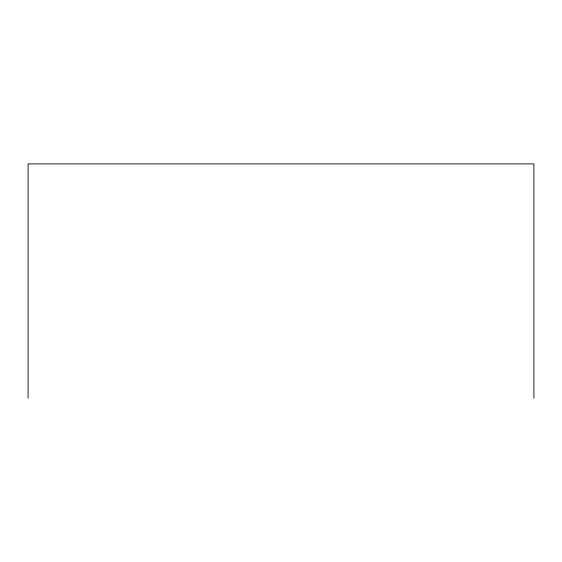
<?xml version="1.0" encoding="UTF-8"?>
<svg xmlns="http://www.w3.org/2000/svg" width="562" height="562" viewBox="0 0 562 562"><rect width="100%" height="100%" fill="white"/><g stroke="black" fill="none" stroke-linecap="round" stroke-linejoin="round"><path stroke-width="0.84" d="M533.9 398.1L533.9 163.9L28.1 163.9L28.1 398.1"/></g></svg>
